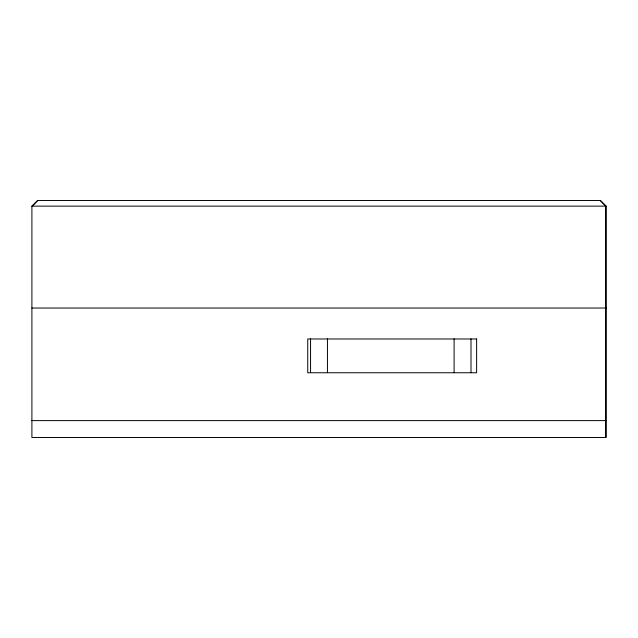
<?xml version="1.0" encoding="UTF-8"?>
<svg xmlns="http://www.w3.org/2000/svg" width="638" height="638" viewBox="0 0 638 638"><rect width="100%" height="100%" fill="white"/><g stroke="black" fill="none" stroke-linecap="round" stroke-linejoin="round"><path stroke-width="0.96" d="M32.243 206.13L37.809 200.499M31.9 206.13L37.53 200.499L600.47 200.499L606.1 206.13L606.1 437.501L31.9 437.501L31.9 206.13L606.1 206.13M31.9 308.026L606.1 308.026M31.9 420.609L606.1 420.609M600.191 200.499L605.757 206.13L605.757 437.501M470.996 338.818L470.996 372.592M454.104 338.818L454.104 372.592M327.446 338.818L327.446 372.592M310.554 338.818L310.554 372.592M476.626 338.985L307.739 338.985L307.739 372.759L476.626 372.759L476.626 338.985"/></g></svg>
